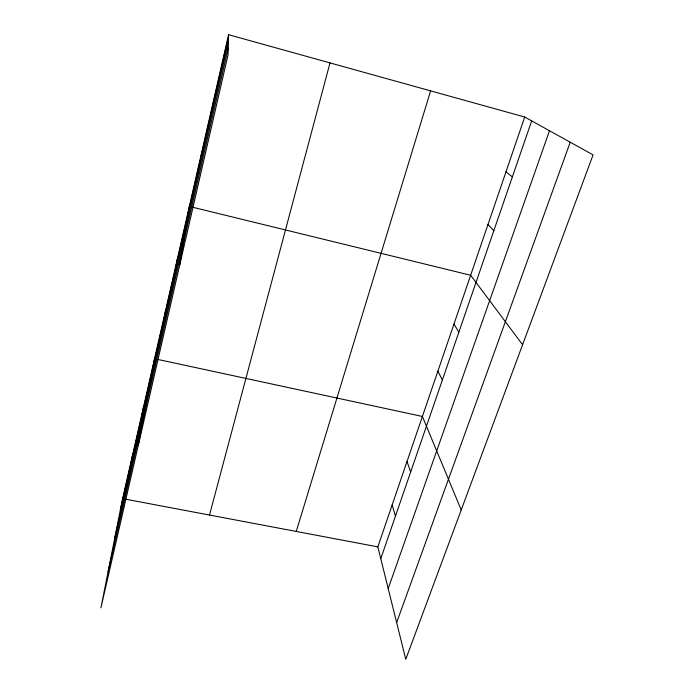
<?xml version="1.0" encoding="UTF-8"?>
<svg xmlns="http://www.w3.org/2000/svg" width="694" height="694" viewBox="0 0 694 694"><rect width="100%" height="100%" fill="white"/><g stroke="black" fill="none" stroke-linecap="round" stroke-linejoin="round"><path stroke-width="1.04" d="M228.569 34.7L228.066 54.739L100.916 607.875L122.595 498.613L228.569 34.7L524.707 117.026L593.084 154.866L405.773 659.3L377.84 546.872L524.707 117.026M214.567 97.767L214.949 94.332M201.191 156.263L201.885 151.526M179.824 264.631L189.341 206.43M176.059 266.227L177.291 259.192M164.235 317.965L165.701 309.923M138.21 445.661L154.554 358.737M141.593 416.99L143.493 407.135M130.767 464.39L132.849 453.737M120.331 510.012L228.517 36.721M114.605 538.9L228.387 41.909M108.038 571.977L228.239 47.981M209.51 515.043L329.997 62.894M296.251 531.448L430.61 90.871M380.78 558.696L531.673 120.886M388.198 588.564L549.501 130.75M396.656 622.596L570.225 142.218M125.727 499.212L377.84 546.872M157.694 359.414L422.403 416.461L461.215 509.995M192.438 207.194L470.645 275.258L522.582 344.718M505.978 171.852L512.372 176.901M487.969 224.552L493.824 230.703M453.963 324.081L458.855 332.174M437.897 371.117L442.347 380.069M407.005 461.51L410.657 472.007M392.162 504.954L395.45 516.136"/></g></svg>
